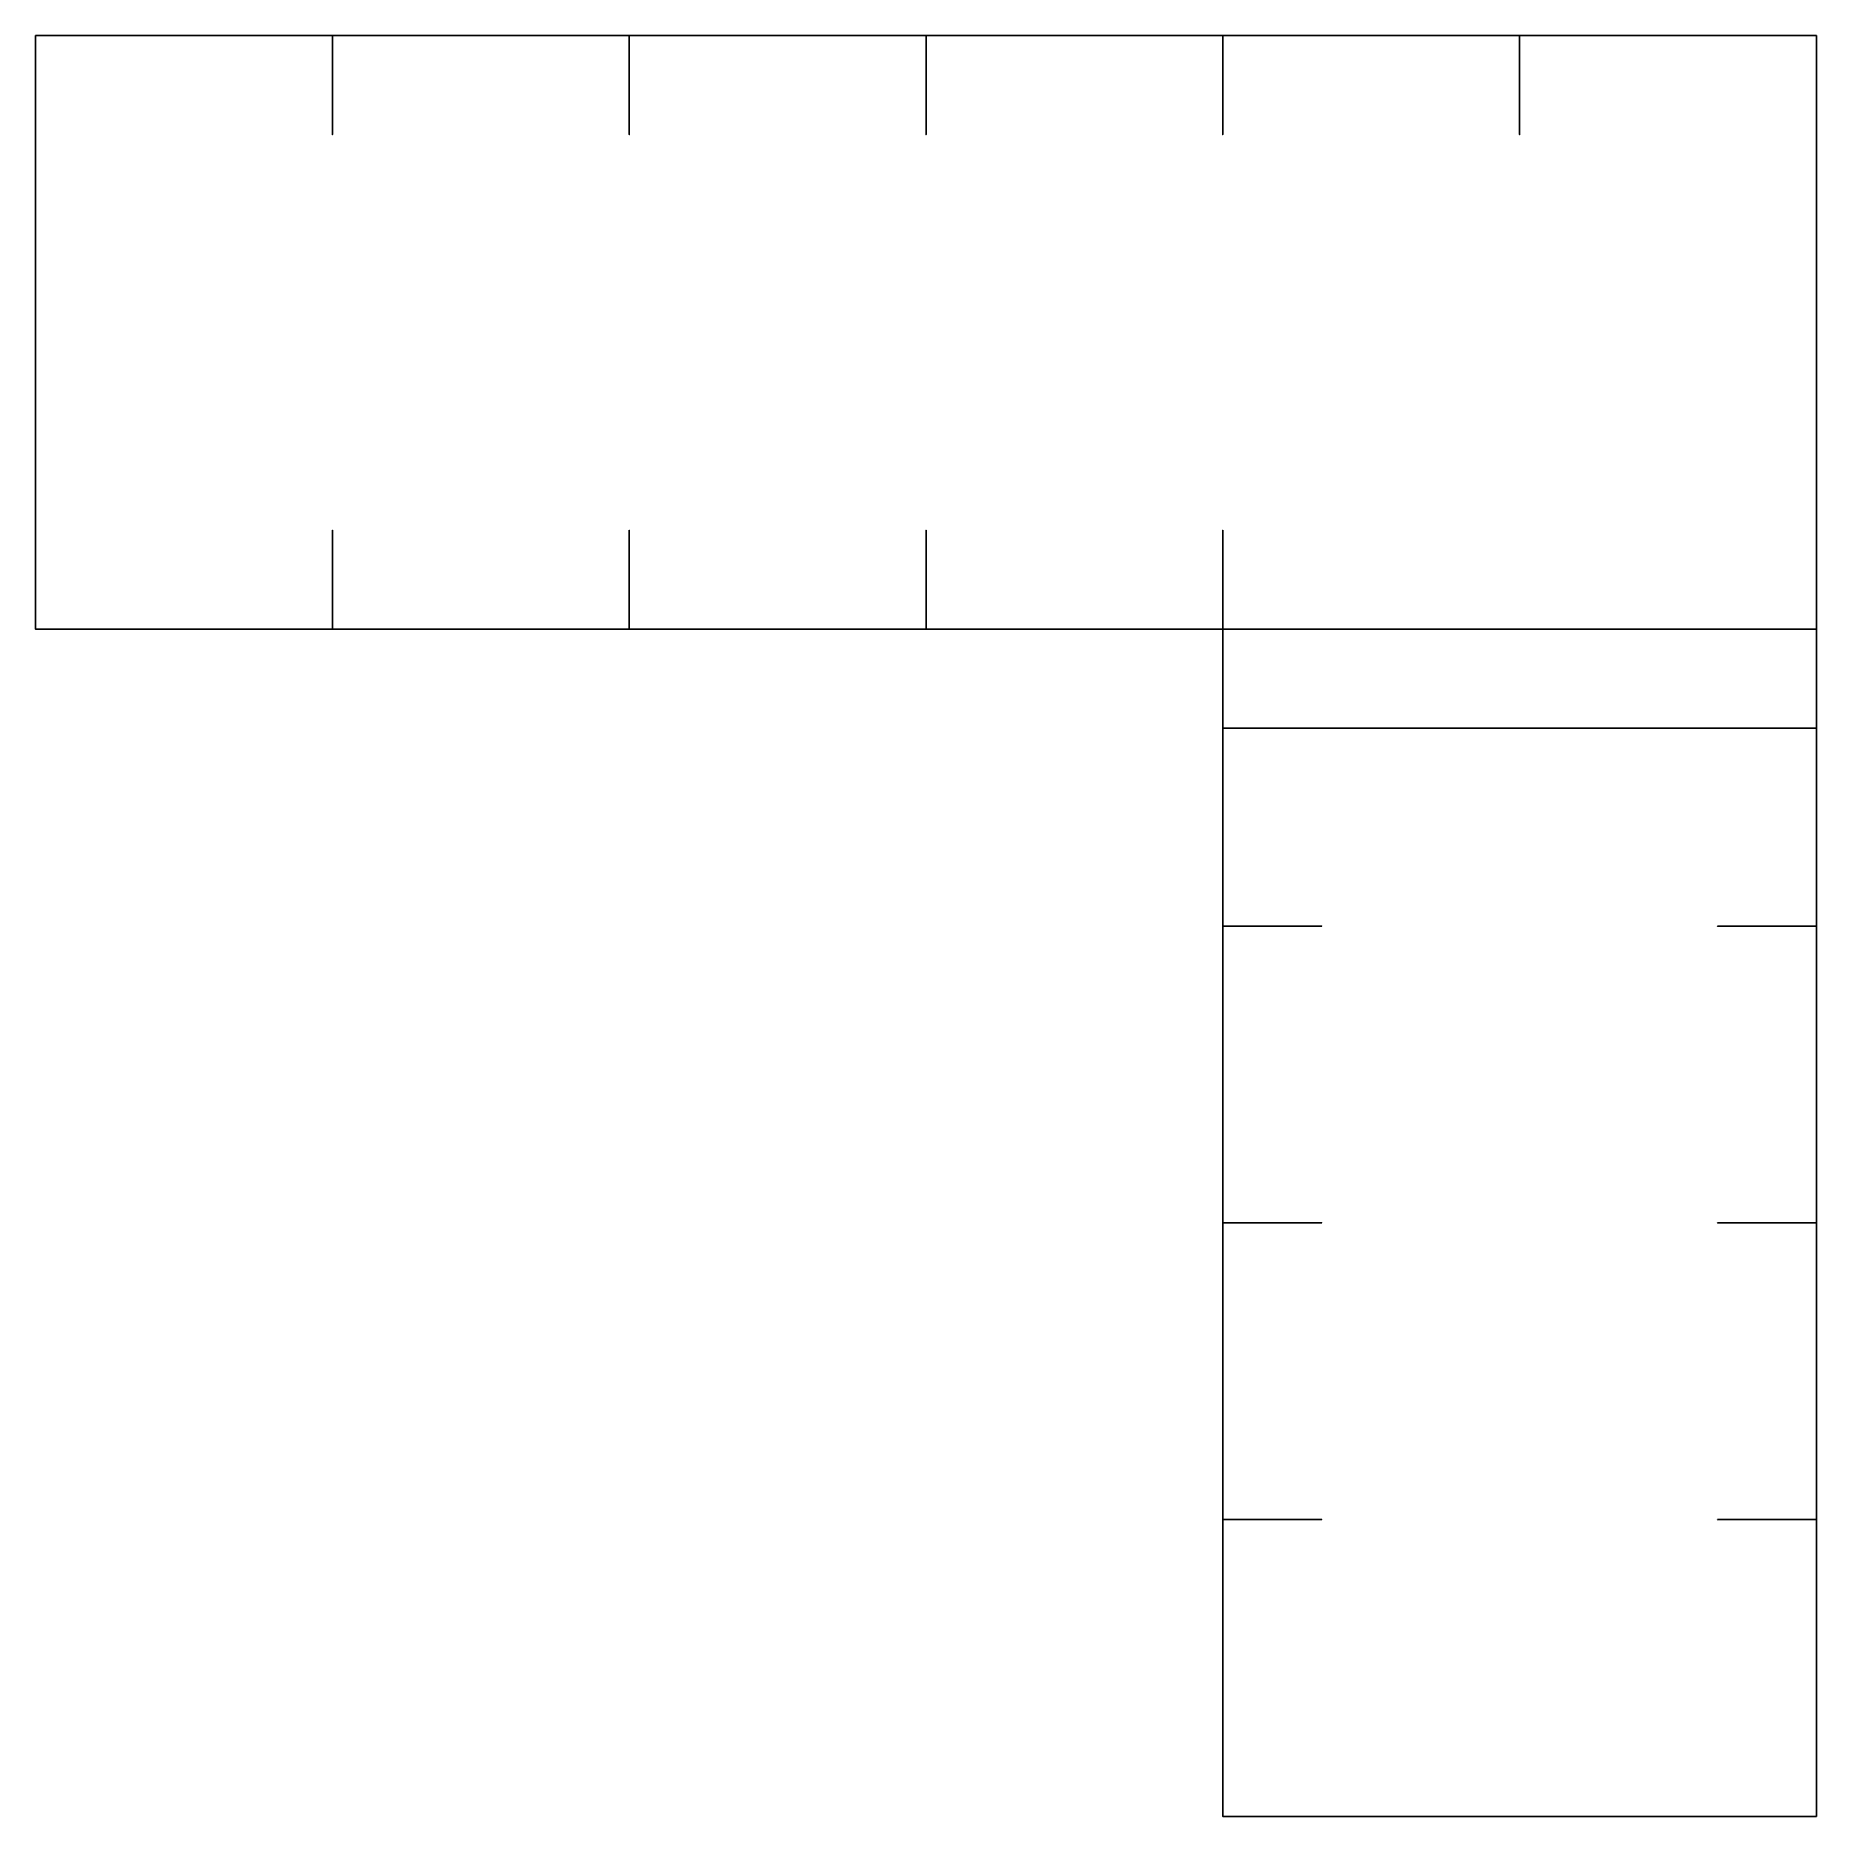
# Model space of a CAD drawing. Extents: x 0 to 36000, y 0 to 36000.
import ezdxf

# ---------------------------------------------------------------- set-up
doc = ezdxf.new("R2010")
doc.units = 0
doc.header["$MEASUREMENT"] = 0
doc.linetypes.add('Center', pattern=[2, 1.25, -0.25, 0.25, -0.25])
for name, color, linetype in [('CENTERLINES', 7, 'CONTINUOUS'), ('SLAB', 6, 'CONTINUOUS'), ('WALL', 6, 'CONTINUOUS')]:
    doc.layers.add(name, color=color, linetype=linetype)

msp = doc.modelspace()

# ---------------------------------------------------------------- linework, layer by layer
at = {"layer": 'CENTERLINES', "linetype": 'CENTER'}
for points, elevation in [([(0, 24000), (36000, 24000), (36000, 36000), (0, 36000)], 4000), ([(0, 24000), (36000, 24000), (36000, 36000), (0, 36000)], 40000), ([(0, 24000), (36000, 24000), (36000, 36000), (0, 36000)], 36000), ([(0, 24000), (36000, 24000), (36000, 36000), (0, 36000)], 32000), ([(0, 24000), (36000, 24000), (36000, 36000), (0, 36000)], 28000), ([(0, 24000), (36000, 24000), (36000, 36000), (0, 36000)], 24000), ([(0, 24000), (36000, 24000), (36000, 36000), (0, 36000)], 20000), ([(0, 24000), (36000, 24000), (36000, 36000), (0, 36000)], 16000), ([(0, 24000), (36000, 24000), (36000, 36000), (0, 36000)], 12000), ([(0, 24000), (36000, 24000), (36000, 36000), (0, 36000)], 8000), ([(24000, 22000), (36000, 22000), (36000, 24000), (24000, 24000)], 4000), ([(24000, 22000), (36000, 22000), (36000, 24000), (24000, 24000)], 40000), ([(24000, 22000), (36000, 22000), (36000, 24000), (24000, 24000)], 36000), ([(24000, 22000), (36000, 22000), (36000, 24000), (24000, 24000)], 32000), ([(24000, 22000), (36000, 22000), (36000, 24000), (24000, 24000)], 28000), ([(24000, 22000), (36000, 22000), (36000, 24000), (24000, 24000)], 24000), ([(24000, 22000), (36000, 22000), (36000, 24000), (24000, 24000)], 20000), ([(24000, 22000), (36000, 22000), (36000, 24000), (24000, 24000)], 16000), ([(24000, 22000), (36000, 22000), (36000, 24000), (24000, 24000)], 12000), ([(24000, 22000), (36000, 22000), (36000, 24000), (24000, 24000)], 8000), ([(24000, 0), (36000, 0), (36000, 22000), (24000, 22000)], 4000), ([(24000, 0), (36000, 0), (36000, 22000), (24000, 22000)], 40000), ([(24000, 0), (36000, 0), (36000, 22000), (24000, 22000)], 36000), ([(24000, 0), (36000, 0), (36000, 22000), (24000, 22000)], 32000), ([(24000, 0), (36000, 0), (36000, 22000), (24000, 22000)], 28000), ([(24000, 0), (36000, 0), (36000, 22000), (24000, 22000)], 24000), ([(24000, 0), (36000, 0), (36000, 22000), (24000, 22000)], 20000), ([(24000, 0), (36000, 0), (36000, 22000), (24000, 22000)], 16000), ([(24000, 0), (36000, 0), (36000, 22000), (24000, 22000)], 12000), ([(24000, 0), (36000, 0), (36000, 22000), (24000, 22000)], 8000)]:
    msp.add_lwpolyline(points, close=True, dxfattribs=dict(at, elevation=elevation))
at = {"layer": 'SLAB', "linetype": 'CONTINUOUS'}
for points in [[(36000, 36000, 4000), (0, 36000, 4000), (0, 36000, 4200), (36000, 36000, 4200)], [(0, 36000, 4000), (0, 24000, 4000), (0, 24000, 4200), (0, 36000, 4200)], [(0, 24000, 4000), (36000, 24000, 4000), (36000, 36000, 4000), (0, 36000, 4000)], [(0, 24000, 4200), (36000, 24000, 4200), (36000, 36000, 4200), (0, 36000, 4200)], [(36000, 36000, 40000), (0, 36000, 40000), (0, 36000, 40200), (36000, 36000, 40200)], [(0, 36000, 40000), (0, 24000, 40000), (0, 24000, 40200), (0, 36000, 40200)], [(0, 24000, 40000), (36000, 24000, 40000), (36000, 36000, 40000), (0, 36000, 40000)], [(0, 24000, 40200), (36000, 24000, 40200), (36000, 36000, 40200), (0, 36000, 40200)], [(36000, 36000, 36000), (0, 36000, 36000), (0, 36000, 36200), (36000, 36000, 36200)], [(0, 36000, 36000), (0, 24000, 36000), (0, 24000, 36200), (0, 36000, 36200)], [(0, 24000, 36000), (36000, 24000, 36000), (36000, 36000, 36000), (0, 36000, 36000)], [(0, 24000, 36200), (36000, 24000, 36200), (36000, 36000, 36200), (0, 36000, 36200)], [(36000, 36000, 32000), (0, 36000, 32000), (0, 36000, 32200), (36000, 36000, 32200)], [(0, 36000, 32000), (0, 24000, 32000), (0, 24000, 32200), (0, 36000, 32200)], [(0, 24000, 32000), (36000, 24000, 32000), (36000, 36000, 32000), (0, 36000, 32000)], [(0, 24000, 32200), (36000, 24000, 32200), (36000, 36000, 32200), (0, 36000, 32200)], [(36000, 36000, 28000), (0, 36000, 28000), (0, 36000, 28200), (36000, 36000, 28200)], [(0, 36000, 28000), (0, 24000, 28000), (0, 24000, 28200), (0, 36000, 28200)], [(0, 24000, 28000), (36000, 24000, 28000), (36000, 36000, 28000), (0, 36000, 28000)], [(0, 24000, 28200), (36000, 24000, 28200), (36000, 36000, 28200), (0, 36000, 28200)], [(36000, 36000, 24000), (0, 36000, 24000), (0, 36000, 24200), (36000, 36000, 24200)], [(0, 36000, 24000), (0, 24000, 24000), (0, 24000, 24200), (0, 36000, 24200)], [(0, 24000, 24000), (36000, 24000, 24000), (36000, 36000, 24000), (0, 36000, 24000)], [(0, 24000, 24200), (36000, 24000, 24200), (36000, 36000, 24200), (0, 36000, 24200)], [(36000, 36000, 20000), (0, 36000, 20000), (0, 36000, 20200), (36000, 36000, 20200)], [(0, 36000, 20000), (0, 24000, 20000), (0, 24000, 20200), (0, 36000, 20200)], [(0, 24000, 20000), (36000, 24000, 20000), (36000, 36000, 20000), (0, 36000, 20000)], [(0, 24000, 20200), (36000, 24000, 20200), (36000, 36000, 20200), (0, 36000, 20200)], [(36000, 36000, 16000), (0, 36000, 16000), (0, 36000, 16200), (36000, 36000, 16200)], [(0, 36000, 16000), (0, 24000, 16000), (0, 24000, 16200), (0, 36000, 16200)], [(0, 24000, 16000), (36000, 24000, 16000), (36000, 36000, 16000), (0, 36000, 16000)], [(0, 24000, 16200), (36000, 24000, 16200), (36000, 36000, 16200), (0, 36000, 16200)], [(36000, 36000, 12000), (0, 36000, 12000), (0, 36000, 12200), (36000, 36000, 12200)], [(0, 36000, 12000), (0, 24000, 12000), (0, 24000, 12200), (0, 36000, 12200)], [(0, 24000, 12000), (36000, 24000, 12000), (36000, 36000, 12000), (0, 36000, 12000)], [(0, 24000, 12200), (36000, 24000, 12200), (36000, 36000, 12200), (0, 36000, 12200)], [(36000, 36000, 8000), (0, 36000, 8000), (0, 36000, 8200), (36000, 36000, 8200)], [(0, 36000, 8000), (0, 24000, 8000), (0, 24000, 8200), (0, 36000, 8200)], [(0, 24000, 8000), (36000, 24000, 8000), (36000, 36000, 8000), (0, 36000, 8000)], [(0, 24000, 8200), (36000, 24000, 8200), (36000, 36000, 8200), (0, 36000, 8200)], [(36000, 24000, 4000), (36000, 36000, 4000), (36000, 36000, 4200), (36000, 24000, 4200)], [(36000, 24000, 40000), (36000, 36000, 40000), (36000, 36000, 40200), (36000, 24000, 40200)], [(36000, 24000, 36000), (36000, 36000, 36000), (36000, 36000, 36200), (36000, 24000, 36200)], [(36000, 24000, 32000), (36000, 36000, 32000), (36000, 36000, 32200), (36000, 24000, 32200)], [(36000, 24000, 28000), (36000, 36000, 28000), (36000, 36000, 28200), (36000, 24000, 28200)], [(36000, 24000, 24000), (36000, 36000, 24000), (36000, 36000, 24200), (36000, 24000, 24200)], [(36000, 24000, 20000), (36000, 36000, 20000), (36000, 36000, 20200), (36000, 24000, 20200)], [(36000, 24000, 16000), (36000, 36000, 16000), (36000, 36000, 16200), (36000, 24000, 16200)], [(36000, 24000, 12000), (36000, 36000, 12000), (36000, 36000, 12200), (36000, 24000, 12200)], [(36000, 24000, 8000), (36000, 36000, 8000), (36000, 36000, 8200), (36000, 24000, 8200)], [(0, 24000, 4000), (36000, 24000, 4000), (36000, 24000, 4200), (0, 24000, 4200)], [(0, 24000, 40000), (36000, 24000, 40000), (36000, 24000, 40200), (0, 24000, 40200)], [(0, 24000, 36000), (36000, 24000, 36000), (36000, 24000, 36200), (0, 24000, 36200)], [(0, 24000, 32000), (36000, 24000, 32000), (36000, 24000, 32200), (0, 24000, 32200)], [(0, 24000, 28000), (36000, 24000, 28000), (36000, 24000, 28200), (0, 24000, 28200)], [(0, 24000, 24000), (36000, 24000, 24000), (36000, 24000, 24200), (0, 24000, 24200)], [(0, 24000, 20000), (36000, 24000, 20000), (36000, 24000, 20200), (0, 24000, 20200)], [(0, 24000, 16000), (36000, 24000, 16000), (36000, 24000, 16200), (0, 24000, 16200)], [(0, 24000, 12000), (36000, 24000, 12000), (36000, 24000, 12200), (0, 24000, 12200)], [(0, 24000, 8000), (36000, 24000, 8000), (36000, 24000, 8200), (0, 24000, 8200)], [(36000, 24000, 4000), (24000, 24000, 4000), (24000, 24000, 4200), (36000, 24000, 4200)], [(24000, 24000, 4000), (24000, 22000, 4000), (24000, 22000, 4200), (24000, 24000, 4200)], [(24000, 22000, 4000), (36000, 22000, 4000), (36000, 24000, 4000), (24000, 24000, 4000)], [(24000, 22000, 4200), (36000, 22000, 4200), (36000, 24000, 4200), (24000, 24000, 4200)], [(36000, 24000, 40000), (24000, 24000, 40000), (24000, 24000, 40200), (36000, 24000, 40200)], [(24000, 24000, 40000), (24000, 22000, 40000), (24000, 22000, 40200), (24000, 24000, 40200)], [(24000, 22000, 40000), (36000, 22000, 40000), (36000, 24000, 40000), (24000, 24000, 40000)], [(24000, 22000, 40200), (36000, 22000, 40200), (36000, 24000, 40200), (24000, 24000, 40200)], [(36000, 24000, 36000), (24000, 24000, 36000), (24000, 24000, 36200), (36000, 24000, 36200)], [(24000, 24000, 36000), (24000, 22000, 36000), (24000, 22000, 36200), (24000, 24000, 36200)], [(24000, 22000, 36000), (36000, 22000, 36000), (36000, 24000, 36000), (24000, 24000, 36000)], [(24000, 22000, 36200), (36000, 22000, 36200), (36000, 24000, 36200), (24000, 24000, 36200)], [(36000, 24000, 32000), (24000, 24000, 32000), (24000, 24000, 32200), (36000, 24000, 32200)], [(24000, 24000, 32000), (24000, 22000, 32000), (24000, 22000, 32200), (24000, 24000, 32200)], [(24000, 22000, 32000), (36000, 22000, 32000), (36000, 24000, 32000), (24000, 24000, 32000)], [(24000, 22000, 32200), (36000, 22000, 32200), (36000, 24000, 32200), (24000, 24000, 32200)], [(36000, 24000, 28000), (24000, 24000, 28000), (24000, 24000, 28200), (36000, 24000, 28200)], [(24000, 24000, 28000), (24000, 22000, 28000), (24000, 22000, 28200), (24000, 24000, 28200)], [(24000, 22000, 28000), (36000, 22000, 28000), (36000, 24000, 28000), (24000, 24000, 28000)], [(24000, 22000, 28200), (36000, 22000, 28200), (36000, 24000, 28200), (24000, 24000, 28200)], [(36000, 24000, 24000), (24000, 24000, 24000), (24000, 24000, 24200), (36000, 24000, 24200)], [(24000, 24000, 24000), (24000, 22000, 24000), (24000, 22000, 24200), (24000, 24000, 24200)], [(24000, 22000, 24000), (36000, 22000, 24000), (36000, 24000, 24000), (24000, 24000, 24000)], [(24000, 22000, 24200), (36000, 22000, 24200), (36000, 24000, 24200), (24000, 24000, 24200)], [(36000, 24000, 20000), (24000, 24000, 20000), (24000, 24000, 20200), (36000, 24000, 20200)], [(24000, 24000, 20000), (24000, 22000, 20000), (24000, 22000, 20200), (24000, 24000, 20200)], [(24000, 22000, 20000), (36000, 22000, 20000), (36000, 24000, 20000), (24000, 24000, 20000)], [(24000, 22000, 20200), (36000, 22000, 20200), (36000, 24000, 20200), (24000, 24000, 20200)], [(36000, 24000, 16000), (24000, 24000, 16000), (24000, 24000, 16200), (36000, 24000, 16200)], [(24000, 24000, 16000), (24000, 22000, 16000), (24000, 22000, 16200), (24000, 24000, 16200)], [(24000, 22000, 16000), (36000, 22000, 16000), (36000, 24000, 16000), (24000, 24000, 16000)], [(24000, 22000, 16200), (36000, 22000, 16200), (36000, 24000, 16200), (24000, 24000, 16200)], [(36000, 24000, 12000), (24000, 24000, 12000), (24000, 24000, 12200), (36000, 24000, 12200)], [(24000, 24000, 12000), (24000, 22000, 12000), (24000, 22000, 12200), (24000, 24000, 12200)], [(24000, 22000, 12000), (36000, 22000, 12000), (36000, 24000, 12000), (24000, 24000, 12000)], [(24000, 22000, 12200), (36000, 22000, 12200), (36000, 24000, 12200), (24000, 24000, 12200)], [(36000, 24000, 8000), (24000, 24000, 8000), (24000, 24000, 8200), (36000, 24000, 8200)], [(24000, 24000, 8000), (24000, 22000, 8000), (24000, 22000, 8200), (24000, 24000, 8200)], [(24000, 22000, 8000), (36000, 22000, 8000), (36000, 24000, 8000), (24000, 24000, 8000)], [(24000, 22000, 8200), (36000, 22000, 8200), (36000, 24000, 8200), (24000, 24000, 8200)], [(36000, 22000, 4000), (36000, 24000, 4000), (36000, 24000, 4200), (36000, 22000, 4200)], [(36000, 22000, 40000), (36000, 24000, 40000), (36000, 24000, 40200), (36000, 22000, 40200)], [(36000, 22000, 36000), (36000, 24000, 36000), (36000, 24000, 36200), (36000, 22000, 36200)], [(36000, 22000, 32000), (36000, 24000, 32000), (36000, 24000, 32200), (36000, 22000, 32200)], [(36000, 22000, 28000), (36000, 24000, 28000), (36000, 24000, 28200), (36000, 22000, 28200)], [(36000, 22000, 24000), (36000, 24000, 24000), (36000, 24000, 24200), (36000, 22000, 24200)], [(36000, 22000, 20000), (36000, 24000, 20000), (36000, 24000, 20200), (36000, 22000, 20200)], [(36000, 22000, 16000), (36000, 24000, 16000), (36000, 24000, 16200), (36000, 22000, 16200)], [(36000, 22000, 12000), (36000, 24000, 12000), (36000, 24000, 12200), (36000, 22000, 12200)], [(36000, 22000, 8000), (36000, 24000, 8000), (36000, 24000, 8200), (36000, 22000, 8200)], [(24000, 22000, 4000), (36000, 22000, 4000), (36000, 22000, 4200), (24000, 22000, 4200)], [(36000, 22000, 4000), (24000, 22000, 4000), (24000, 22000, 4200), (36000, 22000, 4200)], [(24000, 22000, 4000), (24000, 0, 4000), (24000, 0, 4200), (24000, 22000, 4200)], [(24000, 0, 4000), (36000, 0, 4000), (36000, 22000, 4000), (24000, 22000, 4000)], [(24000, 0, 4200), (36000, 0, 4200), (36000, 22000, 4200), (24000, 22000, 4200)], [(24000, 22000, 40000), (36000, 22000, 40000), (36000, 22000, 40200), (24000, 22000, 40200)], [(36000, 22000, 40000), (24000, 22000, 40000), (24000, 22000, 40200), (36000, 22000, 40200)], [(24000, 22000, 40000), (24000, 0, 40000), (24000, 0, 40200), (24000, 22000, 40200)], [(24000, 0, 40000), (36000, 0, 40000), (36000, 22000, 40000), (24000, 22000, 40000)], [(24000, 0, 40200), (36000, 0, 40200), (36000, 22000, 40200), (24000, 22000, 40200)], [(24000, 22000, 36000), (36000, 22000, 36000), (36000, 22000, 36200), (24000, 22000, 36200)], [(36000, 22000, 36000), (24000, 22000, 36000), (24000, 22000, 36200), (36000, 22000, 36200)], [(24000, 22000, 36000), (24000, 0, 36000), (24000, 0, 36200), (24000, 22000, 36200)], [(24000, 0, 36000), (36000, 0, 36000), (36000, 22000, 36000), (24000, 22000, 36000)], [(24000, 0, 36200), (36000, 0, 36200), (36000, 22000, 36200), (24000, 22000, 36200)], [(24000, 22000, 32000), (36000, 22000, 32000), (36000, 22000, 32200), (24000, 22000, 32200)], [(36000, 22000, 32000), (24000, 22000, 32000), (24000, 22000, 32200), (36000, 22000, 32200)], [(24000, 22000, 32000), (24000, 0, 32000), (24000, 0, 32200), (24000, 22000, 32200)], [(24000, 0, 32000), (36000, 0, 32000), (36000, 22000, 32000), (24000, 22000, 32000)], [(24000, 0, 32200), (36000, 0, 32200), (36000, 22000, 32200), (24000, 22000, 32200)], [(24000, 22000, 28000), (36000, 22000, 28000), (36000, 22000, 28200), (24000, 22000, 28200)], [(36000, 22000, 28000), (24000, 22000, 28000), (24000, 22000, 28200), (36000, 22000, 28200)], [(24000, 22000, 28000), (24000, 0, 28000), (24000, 0, 28200), (24000, 22000, 28200)], [(24000, 0, 28000), (36000, 0, 28000), (36000, 22000, 28000), (24000, 22000, 28000)], [(24000, 0, 28200), (36000, 0, 28200), (36000, 22000, 28200), (24000, 22000, 28200)], [(24000, 22000, 24000), (36000, 22000, 24000), (36000, 22000, 24200), (24000, 22000, 24200)], [(36000, 22000, 24000), (24000, 22000, 24000), (24000, 22000, 24200), (36000, 22000, 24200)], [(24000, 22000, 24000), (24000, 0, 24000), (24000, 0, 24200), (24000, 22000, 24200)], [(24000, 0, 24000), (36000, 0, 24000), (36000, 22000, 24000), (24000, 22000, 24000)], [(24000, 0, 24200), (36000, 0, 24200), (36000, 22000, 24200), (24000, 22000, 24200)], [(24000, 22000, 20000), (36000, 22000, 20000), (36000, 22000, 20200), (24000, 22000, 20200)], [(36000, 22000, 20000), (24000, 22000, 20000), (24000, 22000, 20200), (36000, 22000, 20200)], [(24000, 22000, 20000), (24000, 0, 20000), (24000, 0, 20200), (24000, 22000, 20200)], [(24000, 0, 20000), (36000, 0, 20000), (36000, 22000, 20000), (24000, 22000, 20000)], [(24000, 0, 20200), (36000, 0, 20200), (36000, 22000, 20200), (24000, 22000, 20200)], [(24000, 22000, 16000), (36000, 22000, 16000), (36000, 22000, 16200), (24000, 22000, 16200)], [(36000, 22000, 16000), (24000, 22000, 16000), (24000, 22000, 16200), (36000, 22000, 16200)], [(24000, 22000, 16000), (24000, 0, 16000), (24000, 0, 16200), (24000, 22000, 16200)], [(24000, 0, 16000), (36000, 0, 16000), (36000, 22000, 16000), (24000, 22000, 16000)], [(24000, 0, 16200), (36000, 0, 16200), (36000, 22000, 16200), (24000, 22000, 16200)], [(24000, 22000, 12000), (36000, 22000, 12000), (36000, 22000, 12200), (24000, 22000, 12200)], [(36000, 22000, 12000), (24000, 22000, 12000), (24000, 22000, 12200), (36000, 22000, 12200)], [(24000, 22000, 12000), (24000, 0, 12000), (24000, 0, 12200), (24000, 22000, 12200)], [(24000, 0, 12000), (36000, 0, 12000), (36000, 22000, 12000), (24000, 22000, 12000)], [(24000, 0, 12200), (36000, 0, 12200), (36000, 22000, 12200), (24000, 22000, 12200)], [(24000, 22000, 8000), (36000, 22000, 8000), (36000, 22000, 8200), (24000, 22000, 8200)], [(36000, 22000, 8000), (24000, 22000, 8000), (24000, 22000, 8200), (36000, 22000, 8200)], [(24000, 22000, 8000), (24000, 0, 8000), (24000, 0, 8200), (24000, 22000, 8200)], [(24000, 0, 8000), (36000, 0, 8000), (36000, 22000, 8000), (24000, 22000, 8000)], [(24000, 0, 8200), (36000, 0, 8200), (36000, 22000, 8200), (24000, 22000, 8200)], [(36000, 0, 4000), (36000, 22000, 4000), (36000, 22000, 4200), (36000, 0, 4200)], [(36000, 0, 40000), (36000, 22000, 40000), (36000, 22000, 40200), (36000, 0, 40200)], [(36000, 0, 36000), (36000, 22000, 36000), (36000, 22000, 36200), (36000, 0, 36200)], [(36000, 0, 32000), (36000, 22000, 32000), (36000, 22000, 32200), (36000, 0, 32200)], [(36000, 0, 28000), (36000, 22000, 28000), (36000, 22000, 28200), (36000, 0, 28200)], [(36000, 0, 24000), (36000, 22000, 24000), (36000, 22000, 24200), (36000, 0, 24200)], [(36000, 0, 20000), (36000, 22000, 20000), (36000, 22000, 20200), (36000, 0, 20200)], [(36000, 0, 16000), (36000, 22000, 16000), (36000, 22000, 16200), (36000, 0, 16200)], [(36000, 0, 12000), (36000, 22000, 12000), (36000, 22000, 12200), (36000, 0, 12200)], [(36000, 0, 8000), (36000, 22000, 8000), (36000, 22000, 8200), (36000, 0, 8200)], [(24000, 0, 4000), (36000, 0, 4000), (36000, 0, 4200), (24000, 0, 4200)], [(24000, 0, 40000), (36000, 0, 40000), (36000, 0, 40200), (24000, 0, 40200)], [(24000, 0, 36000), (36000, 0, 36000), (36000, 0, 36200), (24000, 0, 36200)], [(24000, 0, 32000), (36000, 0, 32000), (36000, 0, 32200), (24000, 0, 32200)], [(24000, 0, 28000), (36000, 0, 28000), (36000, 0, 28200), (24000, 0, 28200)], [(24000, 0, 24000), (36000, 0, 24000), (36000, 0, 24200), (24000, 0, 24200)], [(24000, 0, 20000), (36000, 0, 20000), (36000, 0, 20200), (24000, 0, 20200)], [(24000, 0, 16000), (36000, 0, 16000), (36000, 0, 16200), (24000, 0, 16200)], [(24000, 0, 12000), (36000, 0, 12000), (36000, 0, 12200), (24000, 0, 12200)], [(24000, 0, 8000), (36000, 0, 8000), (36000, 0, 8200), (24000, 0, 8200)]]:
    msp.add_3dface(points, dxfattribs=at)
at = {"layer": 'WALL', "linetype": 'CONTINUOUS'}
for points in [[(0, 34000), (0, 36000), (0, 36000, 4000), (0, 34000, 4000)], [(0, 36000), (2000, 36000), (2000, 36000, 4000), (0, 36000, 4000)], [(0, 34000, 36000), (0, 36000, 36000), (0, 36000, 40000), (0, 34000, 40000)], [(0, 36000, 36000), (2000, 36000, 36000), (2000, 36000, 40000), (0, 36000, 40000)], [(0, 34000, 32000), (0, 36000, 32000), (0, 36000, 36000), (0, 34000, 36000)], [(0, 36000, 32000), (2000, 36000, 32000), (2000, 36000, 36000), (0, 36000, 36000)], [(0, 34000, 28000), (0, 36000, 28000), (0, 36000, 32000), (0, 34000, 32000)], [(0, 36000, 28000), (2000, 36000, 28000), (2000, 36000, 32000), (0, 36000, 32000)], [(0, 34000, 24000), (0, 36000, 24000), (0, 36000, 28000), (0, 34000, 28000)], [(0, 36000, 24000), (2000, 36000, 24000), (2000, 36000, 28000), (0, 36000, 28000)], [(0, 34000, 20000), (0, 36000, 20000), (0, 36000, 24000), (0, 34000, 24000)], [(0, 36000, 20000), (2000, 36000, 20000), (2000, 36000, 24000), (0, 36000, 24000)], [(0, 34000, 16000), (0, 36000, 16000), (0, 36000, 20000), (0, 34000, 20000)], [(0, 36000, 16000), (2000, 36000, 16000), (2000, 36000, 20000), (0, 36000, 20000)], [(0, 34000, 12000), (0, 36000, 12000), (0, 36000, 16000), (0, 34000, 16000)], [(0, 36000, 12000), (2000, 36000, 12000), (2000, 36000, 16000), (0, 36000, 16000)], [(0, 34000, 8000), (0, 36000, 8000), (0, 36000, 12000), (0, 34000, 12000)], [(0, 36000, 8000), (2000, 36000, 8000), (2000, 36000, 12000), (0, 36000, 12000)], [(0, 34000, 4000), (0, 36000, 4000), (0, 36000, 8000), (0, 34000, 8000)], [(0, 36000, 4000), (2000, 36000, 4000), (2000, 36000, 8000), (0, 36000, 8000)], [(6000, 34000), (6000, 36000), (6000, 36000, 4000), (6000, 34000, 4000)], [(6000, 34000, 36000), (6000, 36000, 36000), (6000, 36000, 40000), (6000, 34000, 40000)], [(6000, 34000, 32000), (6000, 36000, 32000), (6000, 36000, 36000), (6000, 34000, 36000)], [(6000, 34000, 28000), (6000, 36000, 28000), (6000, 36000, 32000), (6000, 34000, 32000)], [(6000, 34000, 24000), (6000, 36000, 24000), (6000, 36000, 28000), (6000, 34000, 28000)], [(6000, 34000, 20000), (6000, 36000, 20000), (6000, 36000, 24000), (6000, 34000, 24000)], [(6000, 34000, 16000), (6000, 36000, 16000), (6000, 36000, 20000), (6000, 34000, 20000)], [(6000, 34000, 12000), (6000, 36000, 12000), (6000, 36000, 16000), (6000, 34000, 16000)], [(6000, 34000, 8000), (6000, 36000, 8000), (6000, 36000, 12000), (6000, 34000, 12000)], [(6000, 34000, 4000), (6000, 36000, 4000), (6000, 36000, 8000), (6000, 34000, 8000)], [(12000, 34000), (12000, 36000), (12000, 36000, 4000), (12000, 34000, 4000)], [(12000, 34000, 36000), (12000, 36000, 36000), (12000, 36000, 40000), (12000, 34000, 40000)], [(12000, 34000, 32000), (12000, 36000, 32000), (12000, 36000, 36000), (12000, 34000, 36000)], [(12000, 34000, 28000), (12000, 36000, 28000), (12000, 36000, 32000), (12000, 34000, 32000)], [(12000, 34000, 24000), (12000, 36000, 24000), (12000, 36000, 28000), (12000, 34000, 28000)], [(12000, 34000, 20000), (12000, 36000, 20000), (12000, 36000, 24000), (12000, 34000, 24000)], [(12000, 34000, 16000), (12000, 36000, 16000), (12000, 36000, 20000), (12000, 34000, 20000)], [(12000, 34000, 12000), (12000, 36000, 12000), (12000, 36000, 16000), (12000, 34000, 16000)], [(12000, 34000, 8000), (12000, 36000, 8000), (12000, 36000, 12000), (12000, 34000, 12000)], [(12000, 34000, 4000), (12000, 36000, 4000), (12000, 36000, 8000), (12000, 34000, 8000)], [(18000, 34000), (18000, 36000), (18000, 36000, 4000), (18000, 34000, 4000)], [(18000, 34000, 36000), (18000, 36000, 36000), (18000, 36000, 40000), (18000, 34000, 40000)], [(18000, 34000, 32000), (18000, 36000, 32000), (18000, 36000, 36000), (18000, 34000, 36000)], [(18000, 34000, 28000), (18000, 36000, 28000), (18000, 36000, 32000), (18000, 34000, 32000)], [(18000, 34000, 24000), (18000, 36000, 24000), (18000, 36000, 28000), (18000, 34000, 28000)], [(18000, 34000, 20000), (18000, 36000, 20000), (18000, 36000, 24000), (18000, 34000, 24000)], [(18000, 34000, 16000), (18000, 36000, 16000), (18000, 36000, 20000), (18000, 34000, 20000)], [(18000, 34000, 12000), (18000, 36000, 12000), (18000, 36000, 16000), (18000, 34000, 16000)], [(18000, 34000, 8000), (18000, 36000, 8000), (18000, 36000, 12000), (18000, 34000, 12000)], [(18000, 34000, 4000), (18000, 36000, 4000), (18000, 36000, 8000), (18000, 34000, 8000)], [(24000, 34000), (24000, 36000), (24000, 36000, 4000), (24000, 34000, 4000)], [(24000, 34000, 36000), (24000, 36000, 36000), (24000, 36000, 40000), (24000, 34000, 40000)], [(24000, 34000, 32000), (24000, 36000, 32000), (24000, 36000, 36000), (24000, 34000, 36000)], [(24000, 34000, 28000), (24000, 36000, 28000), (24000, 36000, 32000), (24000, 34000, 32000)], [(24000, 34000, 24000), (24000, 36000, 24000), (24000, 36000, 28000), (24000, 34000, 28000)], [(24000, 34000, 20000), (24000, 36000, 20000), (24000, 36000, 24000), (24000, 34000, 24000)], [(24000, 34000, 16000), (24000, 36000, 16000), (24000, 36000, 20000), (24000, 34000, 20000)], [(24000, 34000, 12000), (24000, 36000, 12000), (24000, 36000, 16000), (24000, 34000, 16000)], [(24000, 34000, 8000), (24000, 36000, 8000), (24000, 36000, 12000), (24000, 34000, 12000)], [(24000, 34000, 4000), (24000, 36000, 4000), (24000, 36000, 8000), (24000, 34000, 8000)], [(30000, 34000), (30000, 36000), (30000, 36000, 4000), (30000, 34000, 4000)], [(30000, 34000, 36000), (30000, 36000, 36000), (30000, 36000, 40000), (30000, 34000, 40000)], [(30000, 34000, 32000), (30000, 36000, 32000), (30000, 36000, 36000), (30000, 34000, 36000)], [(30000, 34000, 28000), (30000, 36000, 28000), (30000, 36000, 32000), (30000, 34000, 32000)], [(30000, 34000, 24000), (30000, 36000, 24000), (30000, 36000, 28000), (30000, 34000, 28000)], [(30000, 34000, 20000), (30000, 36000, 20000), (30000, 36000, 24000), (30000, 34000, 24000)], [(30000, 34000, 16000), (30000, 36000, 16000), (30000, 36000, 20000), (30000, 34000, 20000)], [(30000, 34000, 12000), (30000, 36000, 12000), (30000, 36000, 16000), (30000, 34000, 16000)], [(30000, 34000, 8000), (30000, 36000, 8000), (30000, 36000, 12000), (30000, 34000, 12000)], [(30000, 34000, 4000), (30000, 36000, 4000), (30000, 36000, 8000), (30000, 34000, 8000)], [(34000, 36000), (36000, 36000), (36000, 36000, 4000), (34000, 36000, 4000)], [(34000, 36000, 36000), (36000, 36000, 36000), (36000, 36000, 40000), (34000, 36000, 40000)], [(34000, 36000, 32000), (36000, 36000, 32000), (36000, 36000, 36000), (34000, 36000, 36000)], [(34000, 36000, 28000), (36000, 36000, 28000), (36000, 36000, 32000), (34000, 36000, 32000)], [(34000, 36000, 24000), (36000, 36000, 24000), (36000, 36000, 28000), (34000, 36000, 28000)], [(34000, 36000, 20000), (36000, 36000, 20000), (36000, 36000, 24000), (34000, 36000, 24000)], [(34000, 36000, 16000), (36000, 36000, 16000), (36000, 36000, 20000), (34000, 36000, 20000)], [(34000, 36000, 12000), (36000, 36000, 12000), (36000, 36000, 16000), (34000, 36000, 16000)], [(34000, 36000, 8000), (36000, 36000, 8000), (36000, 36000, 12000), (34000, 36000, 12000)], [(34000, 36000, 4000), (36000, 36000, 4000), (36000, 36000, 8000), (34000, 36000, 8000)], [(36000, 34000), (36000, 36000), (36000, 36000, 4000), (36000, 34000, 4000)], [(36000, 34000, 36000), (36000, 36000, 36000), (36000, 36000, 40000), (36000, 34000, 40000)], [(36000, 34000, 32000), (36000, 36000, 32000), (36000, 36000, 36000), (36000, 34000, 36000)], [(36000, 34000, 28000), (36000, 36000, 28000), (36000, 36000, 32000), (36000, 34000, 32000)], [(36000, 34000, 24000), (36000, 36000, 24000), (36000, 36000, 28000), (36000, 34000, 28000)], [(36000, 34000, 20000), (36000, 36000, 20000), (36000, 36000, 24000), (36000, 34000, 24000)], [(36000, 34000, 16000), (36000, 36000, 16000), (36000, 36000, 20000), (36000, 34000, 20000)], [(36000, 34000, 12000), (36000, 36000, 12000), (36000, 36000, 16000), (36000, 34000, 16000)], [(36000, 34000, 8000), (36000, 36000, 8000), (36000, 36000, 12000), (36000, 34000, 12000)], [(36000, 34000, 4000), (36000, 36000, 4000), (36000, 36000, 8000), (36000, 34000, 8000)], [(0, 30000), (0, 32000), (0, 32000, 4000), (0, 30000, 4000)], [(0, 30000, 36000), (0, 32000, 36000), (0, 32000, 40000), (0, 30000, 40000)], [(0, 30000, 32000), (0, 32000, 32000), (0, 32000, 36000), (0, 30000, 36000)], [(0, 30000, 28000), (0, 32000, 28000), (0, 32000, 32000), (0, 30000, 32000)], [(0, 30000, 24000), (0, 32000, 24000), (0, 32000, 28000), (0, 30000, 28000)], [(0, 30000, 20000), (0, 32000, 20000), (0, 32000, 24000), (0, 30000, 24000)], [(0, 30000, 16000), (0, 32000, 16000), (0, 32000, 20000), (0, 30000, 20000)], [(0, 30000, 12000), (0, 32000, 12000), (0, 32000, 16000), (0, 30000, 16000)], [(0, 30000, 8000), (0, 32000, 8000), (0, 32000, 12000), (0, 30000, 12000)], [(0, 30000, 4000), (0, 32000, 4000), (0, 32000, 8000), (0, 30000, 8000)], [(36000, 30000), (36000, 32000), (36000, 32000, 4000), (36000, 30000, 4000)], [(36000, 30000, 36000), (36000, 32000, 36000), (36000, 32000, 40000), (36000, 30000, 40000)], [(36000, 30000, 32000), (36000, 32000, 32000), (36000, 32000, 36000), (36000, 30000, 36000)], [(36000, 30000, 28000), (36000, 32000, 28000), (36000, 32000, 32000), (36000, 30000, 32000)], [(36000, 30000, 24000), (36000, 32000, 24000), (36000, 32000, 28000), (36000, 30000, 28000)], [(36000, 30000, 20000), (36000, 32000, 20000), (36000, 32000, 24000), (36000, 30000, 24000)], [(36000, 30000, 16000), (36000, 32000, 16000), (36000, 32000, 20000), (36000, 30000, 20000)], [(36000, 30000, 12000), (36000, 32000, 12000), (36000, 32000, 16000), (36000, 30000, 16000)], [(36000, 30000, 8000), (36000, 32000, 8000), (36000, 32000, 12000), (36000, 30000, 12000)], [(36000, 30000, 4000), (36000, 32000, 4000), (36000, 32000, 8000), (36000, 30000, 8000)], [(0, 28000), (0, 30000), (0, 30000, 4000), (0, 28000, 4000)], [(0, 28000, 36000), (0, 30000, 36000), (0, 30000, 40000), (0, 28000, 40000)], [(0, 28000, 32000), (0, 30000, 32000), (0, 30000, 36000), (0, 28000, 36000)], [(0, 28000, 28000), (0, 30000, 28000), (0, 30000, 32000), (0, 28000, 32000)], [(0, 28000, 24000), (0, 30000, 24000), (0, 30000, 28000), (0, 28000, 28000)], [(0, 28000, 20000), (0, 30000, 20000), (0, 30000, 24000), (0, 28000, 24000)], [(0, 28000, 16000), (0, 30000, 16000), (0, 30000, 20000), (0, 28000, 20000)], [(0, 28000, 12000), (0, 30000, 12000), (0, 30000, 16000), (0, 28000, 16000)], [(0, 28000, 8000), (0, 30000, 8000), (0, 30000, 12000), (0, 28000, 12000)], [(0, 28000, 4000), (0, 30000, 4000), (0, 30000, 8000), (0, 28000, 8000)], [(36000, 28000), (36000, 30000), (36000, 30000, 4000), (36000, 28000, 4000)], [(36000, 28000, 36000), (36000, 30000, 36000), (36000, 30000, 40000), (36000, 28000, 40000)], [(36000, 28000, 32000), (36000, 30000, 32000), (36000, 30000, 36000), (36000, 28000, 36000)], [(36000, 28000, 28000), (36000, 30000, 28000), (36000, 30000, 32000), (36000, 28000, 32000)], [(36000, 28000, 24000), (36000, 30000, 24000), (36000, 30000, 28000), (36000, 28000, 28000)], [(36000, 28000, 20000), (36000, 30000, 20000), (36000, 30000, 24000), (36000, 28000, 24000)], [(36000, 28000, 16000), (36000, 30000, 16000), (36000, 30000, 20000), (36000, 28000, 20000)], [(36000, 28000, 12000), (36000, 30000, 12000), (36000, 30000, 16000), (36000, 28000, 16000)], [(36000, 28000, 8000), (36000, 30000, 8000), (36000, 30000, 12000), (36000, 28000, 12000)], [(36000, 28000, 4000), (36000, 30000, 4000), (36000, 30000, 8000), (36000, 28000, 8000)], [(0, 24000), (0, 26000), (0, 26000, 4000), (0, 24000, 4000)], [(0, 24000, 36000), (0, 26000, 36000), (0, 26000, 40000), (0, 24000, 40000)], [(0, 24000, 32000), (0, 26000, 32000), (0, 26000, 36000), (0, 24000, 36000)], [(0, 24000, 28000), (0, 26000, 28000), (0, 26000, 32000), (0, 24000, 32000)], [(0, 24000, 24000), (0, 26000, 24000), (0, 26000, 28000), (0, 24000, 28000)], [(0, 24000, 20000), (0, 26000, 20000), (0, 26000, 24000), (0, 24000, 24000)], [(0, 24000, 16000), (0, 26000, 16000), (0, 26000, 20000), (0, 24000, 20000)], [(0, 24000, 12000), (0, 26000, 12000), (0, 26000, 16000), (0, 24000, 16000)], [(0, 24000, 8000), (0, 26000, 8000), (0, 26000, 12000), (0, 24000, 12000)], [(0, 24000, 4000), (0, 26000, 4000), (0, 26000, 8000), (0, 24000, 8000)], [(6000, 24000), (6000, 26000), (6000, 26000, 4000), (6000, 24000, 4000)], [(6000, 24000, 36000), (6000, 26000, 36000), (6000, 26000, 40000), (6000, 24000, 40000)], [(6000, 24000, 32000), (6000, 26000, 32000), (6000, 26000, 36000), (6000, 24000, 36000)], [(6000, 24000, 28000), (6000, 26000, 28000), (6000, 26000, 32000), (6000, 24000, 32000)], [(6000, 24000, 24000), (6000, 26000, 24000), (6000, 26000, 28000), (6000, 24000, 28000)], [(6000, 24000, 20000), (6000, 26000, 20000), (6000, 26000, 24000), (6000, 24000, 24000)], [(6000, 24000, 16000), (6000, 26000, 16000), (6000, 26000, 20000), (6000, 24000, 20000)], [(6000, 24000, 12000), (6000, 26000, 12000), (6000, 26000, 16000), (6000, 24000, 16000)], [(6000, 24000, 8000), (6000, 26000, 8000), (6000, 26000, 12000), (6000, 24000, 12000)], [(6000, 24000, 4000), (6000, 26000, 4000), (6000, 26000, 8000), (6000, 24000, 8000)], [(12000, 24000), (12000, 26000), (12000, 26000, 4000), (12000, 24000, 4000)], [(12000, 24000, 36000), (12000, 26000, 36000), (12000, 26000, 40000), (12000, 24000, 40000)], [(12000, 24000, 32000), (12000, 26000, 32000), (12000, 26000, 36000), (12000, 24000, 36000)], [(12000, 24000, 28000), (12000, 26000, 28000), (12000, 26000, 32000), (12000, 24000, 32000)], [(12000, 24000, 24000), (12000, 26000, 24000), (12000, 26000, 28000), (12000, 24000, 28000)], [(12000, 24000, 20000), (12000, 26000, 20000), (12000, 26000, 24000), (12000, 24000, 24000)], [(12000, 24000, 16000), (12000, 26000, 16000), (12000, 26000, 20000), (12000, 24000, 20000)], [(12000, 24000, 12000), (12000, 26000, 12000), (12000, 26000, 16000), (12000, 24000, 16000)], [(12000, 24000, 8000), (12000, 26000, 8000), (12000, 26000, 12000), (12000, 24000, 12000)], [(12000, 24000, 4000), (12000, 26000, 4000), (12000, 26000, 8000), (12000, 24000, 8000)], [(18000, 24000), (18000, 26000), (18000, 26000, 4000), (18000, 24000, 4000)], [(18000, 24000, 36000), (18000, 26000, 36000), (18000, 26000, 40000), (18000, 24000, 40000)], [(18000, 24000, 32000), (18000, 26000, 32000), (18000, 26000, 36000), (18000, 24000, 36000)], [(18000, 24000, 28000), (18000, 26000, 28000), (18000, 26000, 32000), (18000, 24000, 32000)], [(18000, 24000, 24000), (18000, 26000, 24000), (18000, 26000, 28000), (18000, 24000, 28000)], [(18000, 24000, 20000), (18000, 26000, 20000), (18000, 26000, 24000), (18000, 24000, 24000)], [(18000, 24000, 16000), (18000, 26000, 16000), (18000, 26000, 20000), (18000, 24000, 20000)], [(18000, 24000, 12000), (18000, 26000, 12000), (18000, 26000, 16000), (18000, 24000, 16000)], [(18000, 24000, 8000), (18000, 26000, 8000), (18000, 26000, 12000), (18000, 24000, 12000)], [(18000, 24000, 4000), (18000, 26000, 4000), (18000, 26000, 8000), (18000, 24000, 8000)], [(24000, 24000), (24000, 26000), (24000, 26000, 4000), (24000, 24000, 4000)], [(24000, 24000, 36000), (24000, 26000, 36000), (24000, 26000, 40000), (24000, 24000, 40000)], [(24000, 24000, 32000), (24000, 26000, 32000), (24000, 26000, 36000), (24000, 24000, 36000)], [(24000, 24000, 28000), (24000, 26000, 28000), (24000, 26000, 32000), (24000, 24000, 32000)], [(24000, 24000, 24000), (24000, 26000, 24000), (24000, 26000, 28000), (24000, 24000, 28000)], [(24000, 24000, 20000), (24000, 26000, 20000), (24000, 26000, 24000), (24000, 24000, 24000)], [(24000, 24000, 16000), (24000, 26000, 16000), (24000, 26000, 20000), (24000, 24000, 20000)], [(24000, 24000, 12000), (24000, 26000, 12000), (24000, 26000, 16000), (24000, 24000, 16000)], [(24000, 24000, 8000), (24000, 26000, 8000), (24000, 26000, 12000), (24000, 24000, 12000)], [(24000, 24000, 4000), (24000, 26000, 4000), (24000, 26000, 8000), (24000, 24000, 8000)], [(36000, 24000), (36000, 26000), (36000, 26000, 4000), (36000, 24000, 4000)], [(36000, 24000, 36000), (36000, 26000, 36000), (36000, 26000, 40000), (36000, 24000, 40000)], [(36000, 24000, 32000), (36000, 26000, 32000), (36000, 26000, 36000), (36000, 24000, 36000)], [(36000, 24000, 28000), (36000, 26000, 28000), (36000, 26000, 32000), (36000, 24000, 32000)], [(36000, 24000, 24000), (36000, 26000, 24000), (36000, 26000, 28000), (36000, 24000, 28000)], [(36000, 24000, 20000), (36000, 26000, 20000), (36000, 26000, 24000), (36000, 24000, 24000)], [(36000, 24000, 16000), (36000, 26000, 16000), (36000, 26000, 20000), (36000, 24000, 20000)], [(36000, 24000, 12000), (36000, 26000, 12000), (36000, 26000, 16000), (36000, 24000, 16000)], [(36000, 24000, 8000), (36000, 26000, 8000), (36000, 26000, 12000), (36000, 24000, 12000)], [(36000, 24000, 4000), (36000, 26000, 4000), (36000, 26000, 8000), (36000, 24000, 8000)], [(0, 24000), (2000, 24000), (2000, 24000, 4000), (0, 24000, 4000)], [(0, 24000, 36000), (2000, 24000, 36000), (2000, 24000, 40000), (0, 24000, 40000)], [(0, 24000, 32000), (2000, 24000, 32000), (2000, 24000, 36000), (0, 24000, 36000)], [(0, 24000, 28000), (2000, 24000, 28000), (2000, 24000, 32000), (0, 24000, 32000)], [(0, 24000, 24000), (2000, 24000, 24000), (2000, 24000, 28000), (0, 24000, 28000)], [(0, 24000, 20000), (2000, 24000, 20000), (2000, 24000, 24000), (0, 24000, 24000)], [(0, 24000, 16000), (2000, 24000, 16000), (2000, 24000, 20000), (0, 24000, 20000)], [(0, 24000, 12000), (2000, 24000, 12000), (2000, 24000, 16000), (0, 24000, 16000)], [(0, 24000, 8000), (2000, 24000, 8000), (2000, 24000, 12000), (0, 24000, 12000)], [(0, 24000, 4000), (2000, 24000, 4000), (2000, 24000, 8000), (0, 24000, 8000)], [(24000, 22000), (24000, 24000), (24000, 24000, 4000), (24000, 22000, 4000)], [(24000, 24000), (26000, 24000), (26000, 24000, 4000), (24000, 24000, 4000)], [(24000, 22000, 36000), (24000, 24000, 36000), (24000, 24000, 40000), (24000, 22000, 40000)], [(24000, 24000, 36000), (26000, 24000, 36000), (26000, 24000, 40000), (24000, 24000, 40000)], [(24000, 22000, 32000), (24000, 24000, 32000), (24000, 24000, 36000), (24000, 22000, 36000)], [(24000, 24000, 32000), (26000, 24000, 32000), (26000, 24000, 36000), (24000, 24000, 36000)], [(24000, 22000, 28000), (24000, 24000, 28000), (24000, 24000, 32000), (24000, 22000, 32000)], [(24000, 24000, 28000), (26000, 24000, 28000), (26000, 24000, 32000), (24000, 24000, 32000)], [(24000, 22000, 24000), (24000, 24000, 24000), (24000, 24000, 28000), (24000, 22000, 28000)], [(24000, 24000, 24000), (26000, 24000, 24000), (26000, 24000, 28000), (24000, 24000, 28000)], [(24000, 22000, 20000), (24000, 24000, 20000), (24000, 24000, 24000), (24000, 22000, 24000)], [(24000, 24000, 20000), (26000, 24000, 20000), (26000, 24000, 24000), (24000, 24000, 24000)], [(24000, 22000, 16000), (24000, 24000, 16000), (24000, 24000, 20000), (24000, 22000, 20000)], [(24000, 24000, 16000), (26000, 24000, 16000), (26000, 24000, 20000), (24000, 24000, 20000)], [(24000, 22000, 12000), (24000, 24000, 12000), (24000, 24000, 16000), (24000, 22000, 16000)], [(24000, 24000, 12000), (26000, 24000, 12000), (26000, 24000, 16000), (24000, 24000, 16000)], [(24000, 22000, 8000), (24000, 24000, 8000), (24000, 24000, 12000), (24000, 22000, 12000)], [(24000, 24000, 8000), (26000, 24000, 8000), (26000, 24000, 12000), (24000, 24000, 12000)], [(24000, 22000, 4000), (24000, 24000, 4000), (24000, 24000, 8000), (24000, 22000, 8000)], [(24000, 24000, 4000), (26000, 24000, 4000), (26000, 24000, 8000), (24000, 24000, 8000)], [(36000, 22000), (36000, 24000), (36000, 24000, 4000), (36000, 22000, 4000)], [(36000, 22000, 36000), (36000, 24000, 36000), (36000, 24000, 40000), (36000, 22000, 40000)], [(36000, 22000, 32000), (36000, 24000, 32000), (36000, 24000, 36000), (36000, 22000, 36000)], [(36000, 22000, 28000), (36000, 24000, 28000), (36000, 24000, 32000), (36000, 22000, 32000)], [(36000, 22000, 24000), (36000, 24000, 24000), (36000, 24000, 28000), (36000, 22000, 28000)], [(36000, 22000, 20000), (36000, 24000, 20000), (36000, 24000, 24000), (36000, 22000, 24000)], [(36000, 22000, 16000), (36000, 24000, 16000), (36000, 24000, 20000), (36000, 22000, 20000)], [(36000, 22000, 12000), (36000, 24000, 12000), (36000, 24000, 16000), (36000, 22000, 16000)], [(36000, 22000, 8000), (36000, 24000, 8000), (36000, 24000, 12000), (36000, 22000, 12000)], [(36000, 22000, 4000), (36000, 24000, 4000), (36000, 24000, 8000), (36000, 22000, 8000)], [(24000, 18000), (26000, 18000), (26000, 18000, 4000), (24000, 18000, 4000)], [(24000, 18000, 36000), (26000, 18000, 36000), (26000, 18000, 40000), (24000, 18000, 40000)], [(24000, 18000, 32000), (26000, 18000, 32000), (26000, 18000, 36000), (24000, 18000, 36000)], [(24000, 18000, 28000), (26000, 18000, 28000), (26000, 18000, 32000), (24000, 18000, 32000)], [(24000, 18000, 24000), (26000, 18000, 24000), (26000, 18000, 28000), (24000, 18000, 28000)], [(24000, 18000, 20000), (26000, 18000, 20000), (26000, 18000, 24000), (24000, 18000, 24000)], [(24000, 18000, 16000), (26000, 18000, 16000), (26000, 18000, 20000), (24000, 18000, 20000)], [(24000, 18000, 12000), (26000, 18000, 12000), (26000, 18000, 16000), (24000, 18000, 16000)], [(24000, 18000, 8000), (26000, 18000, 8000), (26000, 18000, 12000), (24000, 18000, 12000)], [(24000, 18000, 4000), (26000, 18000, 4000), (26000, 18000, 8000), (24000, 18000, 8000)], [(34000, 18000), (36000, 18000), (36000, 18000, 4000), (34000, 18000, 4000)], [(34000, 18000, 36000), (36000, 18000, 36000), (36000, 18000, 40000), (34000, 18000, 40000)], [(34000, 18000, 32000), (36000, 18000, 32000), (36000, 18000, 36000), (34000, 18000, 36000)], [(34000, 18000, 28000), (36000, 18000, 28000), (36000, 18000, 32000), (34000, 18000, 32000)], [(34000, 18000, 24000), (36000, 18000, 24000), (36000, 18000, 28000), (34000, 18000, 28000)], [(34000, 18000, 20000), (36000, 18000, 20000), (36000, 18000, 24000), (34000, 18000, 24000)], [(34000, 18000, 16000), (36000, 18000, 16000), (36000, 18000, 20000), (34000, 18000, 20000)], [(34000, 18000, 12000), (36000, 18000, 12000), (36000, 18000, 16000), (34000, 18000, 16000)], [(34000, 18000, 8000), (36000, 18000, 8000), (36000, 18000, 12000), (34000, 18000, 12000)], [(34000, 18000, 4000), (36000, 18000, 4000), (36000, 18000, 8000), (34000, 18000, 8000)], [(24000, 12000), (26000, 12000), (26000, 12000, 4000), (24000, 12000, 4000)], [(24000, 12000, 36000), (26000, 12000, 36000), (26000, 12000, 40000), (24000, 12000, 40000)], [(24000, 12000, 32000), (26000, 12000, 32000), (26000, 12000, 36000), (24000, 12000, 36000)], [(24000, 12000, 28000), (26000, 12000, 28000), (26000, 12000, 32000), (24000, 12000, 32000)], [(24000, 12000, 24000), (26000, 12000, 24000), (26000, 12000, 28000), (24000, 12000, 28000)], [(24000, 12000, 20000), (26000, 12000, 20000), (26000, 12000, 24000), (24000, 12000, 24000)], [(24000, 12000, 16000), (26000, 12000, 16000), (26000, 12000, 20000), (24000, 12000, 20000)], [(24000, 12000, 12000), (26000, 12000, 12000), (26000, 12000, 16000), (24000, 12000, 16000)], [(24000, 12000, 8000), (26000, 12000, 8000), (26000, 12000, 12000), (24000, 12000, 12000)], [(24000, 12000, 4000), (26000, 12000, 4000), (26000, 12000, 8000), (24000, 12000, 8000)], [(34000, 12000), (36000, 12000), (36000, 12000, 4000), (34000, 12000, 4000)], [(34000, 12000, 36000), (36000, 12000, 36000), (36000, 12000, 40000), (34000, 12000, 40000)], [(34000, 12000, 32000), (36000, 12000, 32000), (36000, 12000, 36000), (34000, 12000, 36000)], [(34000, 12000, 28000), (36000, 12000, 28000), (36000, 12000, 32000), (34000, 12000, 32000)], [(34000, 12000, 24000), (36000, 12000, 24000), (36000, 12000, 28000), (34000, 12000, 28000)], [(34000, 12000, 20000), (36000, 12000, 20000), (36000, 12000, 24000), (34000, 12000, 24000)], [(34000, 12000, 16000), (36000, 12000, 16000), (36000, 12000, 20000), (34000, 12000, 20000)], [(34000, 12000, 12000), (36000, 12000, 12000), (36000, 12000, 16000), (34000, 12000, 16000)], [(34000, 12000, 8000), (36000, 12000, 8000), (36000, 12000, 12000), (34000, 12000, 12000)], [(34000, 12000, 4000), (36000, 12000, 4000), (36000, 12000, 8000), (34000, 12000, 8000)], [(24000, 6000), (26000, 6000), (26000, 6000, 4000), (24000, 6000, 4000)], [(24000, 6000, 36000), (26000, 6000, 36000), (26000, 6000, 40000), (24000, 6000, 40000)], [(24000, 6000, 32000), (26000, 6000, 32000), (26000, 6000, 36000), (24000, 6000, 36000)], [(24000, 6000, 28000), (26000, 6000, 28000), (26000, 6000, 32000), (24000, 6000, 32000)], [(24000, 6000, 24000), (26000, 6000, 24000), (26000, 6000, 28000), (24000, 6000, 28000)], [(24000, 6000, 20000), (26000, 6000, 20000), (26000, 6000, 24000), (24000, 6000, 24000)], [(24000, 6000, 16000), (26000, 6000, 16000), (26000, 6000, 20000), (24000, 6000, 20000)], [(24000, 6000, 12000), (26000, 6000, 12000), (26000, 6000, 16000), (24000, 6000, 16000)], [(24000, 6000, 8000), (26000, 6000, 8000), (26000, 6000, 12000), (24000, 6000, 12000)], [(24000, 6000, 4000), (26000, 6000, 4000), (26000, 6000, 8000), (24000, 6000, 8000)], [(34000, 6000), (36000, 6000), (36000, 6000, 4000), (34000, 6000, 4000)], [(34000, 6000, 36000), (36000, 6000, 36000), (36000, 6000, 40000), (34000, 6000, 40000)], [(34000, 6000, 32000), (36000, 6000, 32000), (36000, 6000, 36000), (34000, 6000, 36000)], [(34000, 6000, 28000), (36000, 6000, 28000), (36000, 6000, 32000), (34000, 6000, 32000)], [(34000, 6000, 24000), (36000, 6000, 24000), (36000, 6000, 28000), (34000, 6000, 28000)], [(34000, 6000, 20000), (36000, 6000, 20000), (36000, 6000, 24000), (34000, 6000, 24000)], [(34000, 6000, 16000), (36000, 6000, 16000), (36000, 6000, 20000), (34000, 6000, 20000)], [(34000, 6000, 12000), (36000, 6000, 12000), (36000, 6000, 16000), (34000, 6000, 16000)], [(34000, 6000, 8000), (36000, 6000, 8000), (36000, 6000, 12000), (34000, 6000, 12000)], [(34000, 6000, 4000), (36000, 6000, 4000), (36000, 6000, 8000), (34000, 6000, 8000)], [(24000, 0), (24000, 2000), (24000, 2000, 4000), (24000, 0, 4000)], [(24000, 0, 36000), (24000, 2000, 36000), (24000, 2000, 40000), (24000, 0, 40000)], [(24000, 0, 32000), (24000, 2000, 32000), (24000, 2000, 36000), (24000, 0, 36000)], [(24000, 0, 28000), (24000, 2000, 28000), (24000, 2000, 32000), (24000, 0, 32000)], [(24000, 0, 24000), (24000, 2000, 24000), (24000, 2000, 28000), (24000, 0, 28000)], [(24000, 0, 20000), (24000, 2000, 20000), (24000, 2000, 24000), (24000, 0, 24000)], [(24000, 0, 16000), (24000, 2000, 16000), (24000, 2000, 20000), (24000, 0, 20000)], [(24000, 0, 12000), (24000, 2000, 12000), (24000, 2000, 16000), (24000, 0, 16000)], [(24000, 0, 8000), (24000, 2000, 8000), (24000, 2000, 12000), (24000, 0, 12000)], [(24000, 0, 4000), (24000, 2000, 4000), (24000, 2000, 8000), (24000, 0, 8000)], [(36000, 0), (36000, 2000), (36000, 2000, 4000), (36000, 0, 4000)], [(36000, 0, 36000), (36000, 2000, 36000), (36000, 2000, 40000), (36000, 0, 40000)], [(36000, 0, 32000), (36000, 2000, 32000), (36000, 2000, 36000), (36000, 0, 36000)], [(36000, 0, 28000), (36000, 2000, 28000), (36000, 2000, 32000), (36000, 0, 32000)], [(36000, 0, 24000), (36000, 2000, 24000), (36000, 2000, 28000), (36000, 0, 28000)], [(36000, 0, 20000), (36000, 2000, 20000), (36000, 2000, 24000), (36000, 0, 24000)], [(36000, 0, 16000), (36000, 2000, 16000), (36000, 2000, 20000), (36000, 0, 20000)], [(36000, 0, 12000), (36000, 2000, 12000), (36000, 2000, 16000), (36000, 0, 16000)], [(36000, 0, 8000), (36000, 2000, 8000), (36000, 2000, 12000), (36000, 0, 12000)], [(36000, 0, 4000), (36000, 2000, 4000), (36000, 2000, 8000), (36000, 0, 8000)], [(24000, 0), (26000, 0), (26000, 0, 4000), (24000, 0, 4000)], [(24000, 0, 36000), (26000, 0, 36000), (26000, 0, 40000), (24000, 0, 40000)], [(24000, 0, 32000), (26000, 0, 32000), (26000, 0, 36000), (24000, 0, 36000)], [(24000, 0, 28000), (26000, 0, 28000), (26000, 0, 32000), (24000, 0, 32000)], [(24000, 0, 24000), (26000, 0, 24000), (26000, 0, 28000), (24000, 0, 28000)], [(24000, 0, 20000), (26000, 0, 20000), (26000, 0, 24000), (24000, 0, 24000)], [(24000, 0, 16000), (26000, 0, 16000), (26000, 0, 20000), (24000, 0, 20000)], [(24000, 0, 12000), (26000, 0, 12000), (26000, 0, 16000), (24000, 0, 16000)], [(24000, 0, 8000), (26000, 0, 8000), (26000, 0, 12000), (24000, 0, 12000)], [(24000, 0, 4000), (26000, 0, 4000), (26000, 0, 8000), (24000, 0, 8000)], [(34000, 0), (36000, 0), (36000, 0, 4000), (34000, 0, 4000)], [(34000, 0, 36000), (36000, 0, 36000), (36000, 0, 40000), (34000, 0, 40000)], [(34000, 0, 32000), (36000, 0, 32000), (36000, 0, 36000), (34000, 0, 36000)], [(34000, 0, 28000), (36000, 0, 28000), (36000, 0, 32000), (34000, 0, 32000)], [(34000, 0, 24000), (36000, 0, 24000), (36000, 0, 28000), (34000, 0, 28000)], [(34000, 0, 20000), (36000, 0, 20000), (36000, 0, 24000), (34000, 0, 24000)], [(34000, 0, 16000), (36000, 0, 16000), (36000, 0, 20000), (34000, 0, 20000)], [(34000, 0, 12000), (36000, 0, 12000), (36000, 0, 16000), (34000, 0, 16000)], [(34000, 0, 8000), (36000, 0, 8000), (36000, 0, 12000), (34000, 0, 12000)], [(34000, 0, 4000), (36000, 0, 4000), (36000, 0, 8000), (34000, 0, 8000)]]:
    msp.add_3dface(points, dxfattribs=at)

doc.saveas('drawing.dxf')
